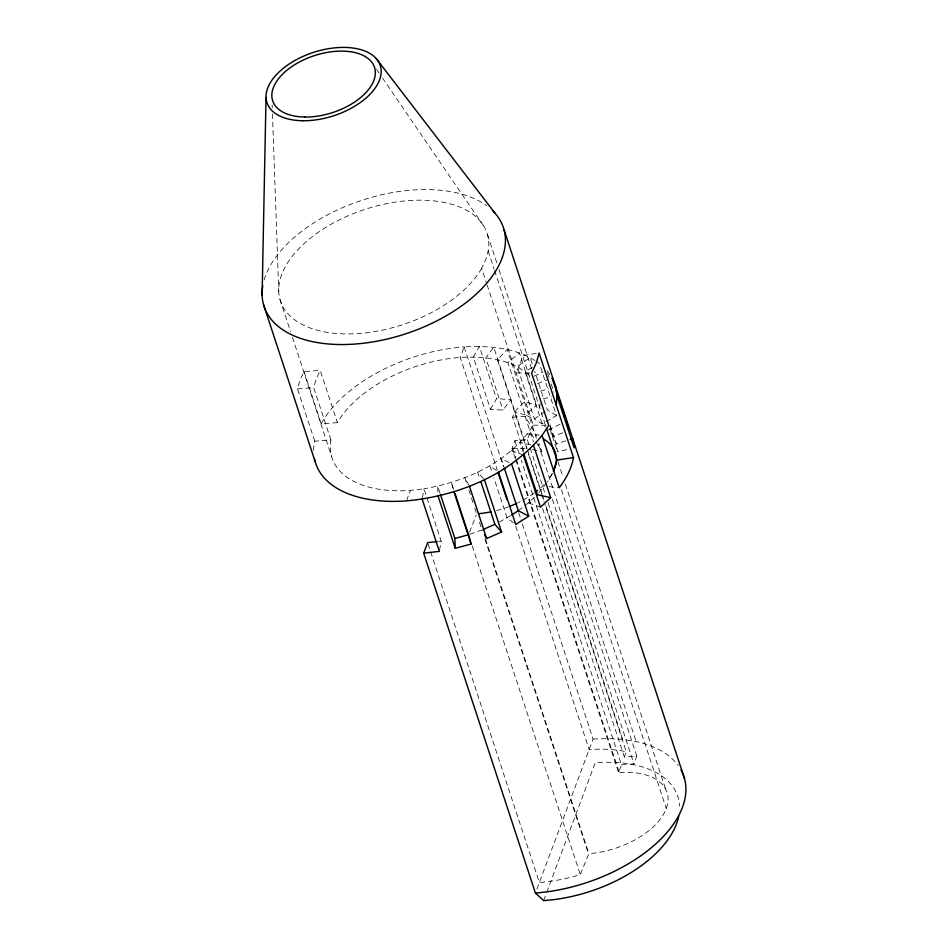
<?xml version="1.0" encoding="UTF-8"?>
<svg xmlns="http://www.w3.org/2000/svg" width="948" height="948" viewBox="0 0 948 948"><rect width="100%" height="100%" fill="white"/><g stroke="black" fill="none" stroke-linecap="round" stroke-linejoin="round"><path stroke-width="0.71" stroke-dasharray="4.74 3.56" d="M539.732 407.818L540.028 403.647M422.393 497.83L423.969 488.824C465.918 481.454 509.645 462.292 533.238 425.166L487.165 285.052M439.576 550.113L441.152 541.107L423.969 488.824L410.437 490.365A108.747 60.648 -18.2 0 1 330.911 439.991L314.736 441.176L314.357 442.538A125.989 70.27 -18.2 0 0 313.646 450.845M314.736 441.176L297.553 388.893L299.923 380.278L304.047 371.545L320.223 370.36L337.417 422.642A108.747 60.648 -18.2 0 1 460.195 357.443C484.464 356.175 512.228 358.439 530.37 376.534M330.911 439.991L313.729 387.708L316.099 379.093L320.223 370.36M481.667 268.32A108.747 60.648 -18.2 0 1 307.946 327.131A108.747 60.648 -18.2 0 1 349.919 215.018A108.747 60.648 -18.2 0 1 488.161 250.971L485.791 259.574L481.667 268.32L486.715 283.653M523.699 450.904L512.619 417.203L514.551 411.918L524.386 401.703L536.592 405.175L525.085 414.892L514.551 411.918M515.262 458.346L512.027 448.523L514.906 440.702L527.361 439.754L530.228 431.933L535.264 440.524M428.081 544.057L539.353 882.481A108.747 60.648 -18.2 0 0 580.294 874.566L588.886 853.627A66.313 36.984 -18.2 0 0 666.278 808.537A66.313 36.984 -18.2 0 0 619.245 772.573L618.606 772.679L621.473 764.858L521.364 460.349M552.376 499.288L636.807 756.089L624.353 757.037L626.284 751.752L544.567 503.198M621.473 764.858L633.939 763.898L636.807 756.089M406.491 500.899L410.437 490.365M534.731 360.441C513.911 347.359 488.137 345.605 464.165 346.909L460.218 357.443L497.262 470.101M536.888 889.07L593.081 739.025L520.997 519.777M543.607 900.6L546.178 893.715M546.7 892.329L595.202 762.808A112.729 62.876 -18.2 0 1 679.55 806.155M469.58 532.112L476.157 515.096M337.417 422.642L321.23 423.827L321.893 422.441A125.989 70.27 -18.2 0 1 464.141 346.909M552.186 473.704L547.529 481.809M490.507 409.311L496.527 398.717L479.344 346.435L473.313 357.029L490.507 409.311L502.973 410.093L510.948 399.558L496.527 398.717M546.806 482.899L537.255 494.714M525.062 505.533L534.317 497.451M518.307 510.711L523.936 506.398M544.993 411.479L534.376 418.909L525.085 414.892L507.891 362.61L519.397 352.893L536.592 405.175M510.439 515.736L499.75 521.779M532.184 367.48L525.074 371.616L542.256 423.898L545.444 426.849M535.869 361.164L539.305 363.333L556.488 415.615L542.256 423.898L534.376 418.909L517.181 366.627L530.157 357.538L532.871 365.798M533.961 376.285L542.849 371.995M560.043 424.277L548.619 429.788L553.324 436.483L556.31 443.842L557.507 451.758L568.61 449.174M537.469 383.667L548.122 379.473M562.65 432.809L553.324 436.483L549.698 425.474M469.9 534.257L481.975 530.003M540.49 391.133L548.714 388.573M565.909 440.856L556.31 443.842L549.97 424.586M543.097 398.835L551.416 396.892M536.343 353.403L522.549 355.536L520.168 364.139L516.044 372.884L530.157 373.062M512.027 448.523L526.839 448.605M438.45 541.415L441.152 541.107M512.619 417.203L525.074 416.255L536.58 435.89M297.553 388.893L313.729 387.708M593.081 739.025L608.26 738.551L622.694 739.404L636.12 741.561A125.989 70.27 -18.2 0 1 678.164 765.486M533.238 425.166L548.762 425.368M527.444 433.888L539.128 435.144M549.011 486.644L559.237 487.746M530.809 444.778L520.061 442.432L523.237 452.066M532.302 449.506L541.735 451.58L539.163 443.735M511.245 450.656L521.945 454.436M528.427 502.938L540.467 507.18M508.946 462.541L501.125 458.429L503.838 466.689M556.488 415.615L547.351 409.82L534.684 371.296M496.361 470.575L489.867 465.61L492.131 472.495M513.543 522.858L507.062 517.892L493.944 477.993M483.444 478.621L477.697 472.08L479.949 478.965M549.781 374.579L546.664 370.158L549.378 378.406M376.593 69.358L379.093 73.008M382.411 77.866L484.558 227.354M535.987 441.756L541.735 451.58M468.786 485.032L464.781 477.721L467.044 484.606M551.179 383.916L553.893 392.164M487.545 234.713L497.214 264.125M499.063 269.73L531.745 369.151M549.816 428.366L557.507 451.758M557.957 461.7L563.029 477.14M565.34 484.167L665.532 788.89M488.161 250.971L494.121 269.09M494.583 270.488L546.072 427.074M561.477 489.772L666.278 808.537M536.39 438.213L507.227 349.504L497.368 359.636L526.555 448.428M538.239 443.842L636.12 741.561M525.074 416.255L533.463 441.756M527.361 439.754L529.671 446.769M530.133 448.167L545.349 494.477M548.122 502.902L633.939 763.898M527.112 448.7L493.766 347.288L485.791 357.823L502.973 410.093M527.574 450.11L541.889 493.647M542.351 495.046L544.199 500.663M546.048 506.279L622.694 739.404M528.403 454.045L544.105 501.788M542.623 508.484L624.353 757.037M514.906 440.702L519.516 454.732M512.667 448.428L515.89 458.251M516.352 459.65L619.245 772.573M515.724 459.744L618.606 772.679M464.165 346.909L503.435 466.369M518.686 512.75L520.535 518.366M515.724 526.282L589.135 749.56A108.747 60.648 -18.2 0 1 626.284 751.752M485.471 539.068L588.886 853.627M468.857 490.104L472.934 502.487M474.735 507.998L476.548 513.496M479.427 522.218L482.2 530.643M484.973 539.068L588.4 853.627M453.642 489.322L451.378 482.449L453.191 489.073M472.258 545.965L580.294 874.566M439.955 493.043L437.692 486.17L438.012 494.631M304.047 371.545L321.23 423.827M279.968 299.402L290.55 331.61M292.399 337.215L331.527 456.249M272.159 104.991L272.266 107.942M272.467 113.867L278.759 291.474M552.364 473.443A66.313 36.984 -18.2 0 1 548.501 479.356M543.998 484.558A66.313 36.984 -18.2 0 1 538.618 489.583M534.222 493.055A66.313 36.984 -18.2 0 1 518.165 502.641M508.958 506.599A66.313 36.984 -18.2 0 1 493.778 511.233M264.113 280.016A125.989 70.27 -18.2 0 1 360.821 200.632A125.989 70.27 -18.2 0 1 486.691 205.704"/><path stroke-width="1.42" d="M262.11 295.349L266.021 97.466M556.286 405.258L556.974 395.612L555.575 386.429L552.115 377.897L555.279 387.531M546.522 428.449L556.926 460.1L553.371 471.203M678.721 816.133A112.729 62.876 -18.2 0 1 543.607 900.6L535.407 893.016L423.673 553.182L427.619 542.647L437.099 541.569M542.043 435.464L548.762 425.368L531.567 373.085L536.343 362.954L539.092 352.976L573.481 457.552A125.989 70.27 -18.2 0 1 559.237 487.746L542.043 435.464C509.076 475.529 457.185 496.148 406.491 500.899A125.989 70.27 -18.2 0 1 314.463 458.808M533.499 445.37L550.693 497.653L540.467 507.18L523.284 454.898M511.565 515.025L518.307 510.711L528.747 516.186L515.712 524.505L498.518 472.223M483.267 529.446L494.88 524.363L501.599 532.006L486.644 538.535L484.641 534.885M570.021 439.576L572.758 438.711L574.156 447.894L556.974 395.612M455.253 548.323L454.874 538.452L468.561 534.731L471.109 544.01L455.253 548.323L438.071 496.041M556.926 460.1L573.481 457.552M423.673 553.182L439.351 551.392L422.168 499.11M550.693 497.653L537.255 494.714L523.687 453.44M376.285 58.634L495.093 213.312M504.004 229.582L684.492 778.545M556.18 390.28L564.783 416.421M566.584 421.931L568.847 428.804M511.553 463.904L528.747 516.186M504.289 468.063L518.307 510.711M498.174 472.91L506.955 499.596M484.404 479.724L501.599 532.006M480.861 481.714L494.88 524.363M469.461 486.253L486.644 538.535M454.993 493.458L468.561 534.731M453.914 491.728L471.109 544.01M440.405 494.418L454.874 538.452M263.508 304.521L315.08 461.368M681.031 770.013A125.989 70.27 -18.2 0 1 535.407 893.016M543.536 439.054A66.313 36.984 -18.2 0 1 553.561 471.061M537.563 490.46A66.313 36.984 -18.2 0 1 535.359 492.202M516.873 503.258A66.313 36.984 -18.2 0 1 510.297 506.09M490.993 511.837A66.313 36.984 -18.2 0 1 478.503 513.686M493.185 211.262A125.989 70.27 -18.2 0 1 404.595 334.17A125.989 70.27 -18.2 0 1 262.797 285.692M302.756 120.74A59.629 33.263 -18.2 0 0 380.504 66.336A59.629 33.263 -18.2 0 0 287.517 65.139A59.629 33.263 -18.2 0 0 302.756 120.74M304.865 117.031A53.598 29.898 -18.2 0 0 374.744 68.126A53.598 29.898 -18.2 0 0 291.166 67.047A53.598 29.898 -18.2 0 0 304.865 117.031"/></g></svg>
